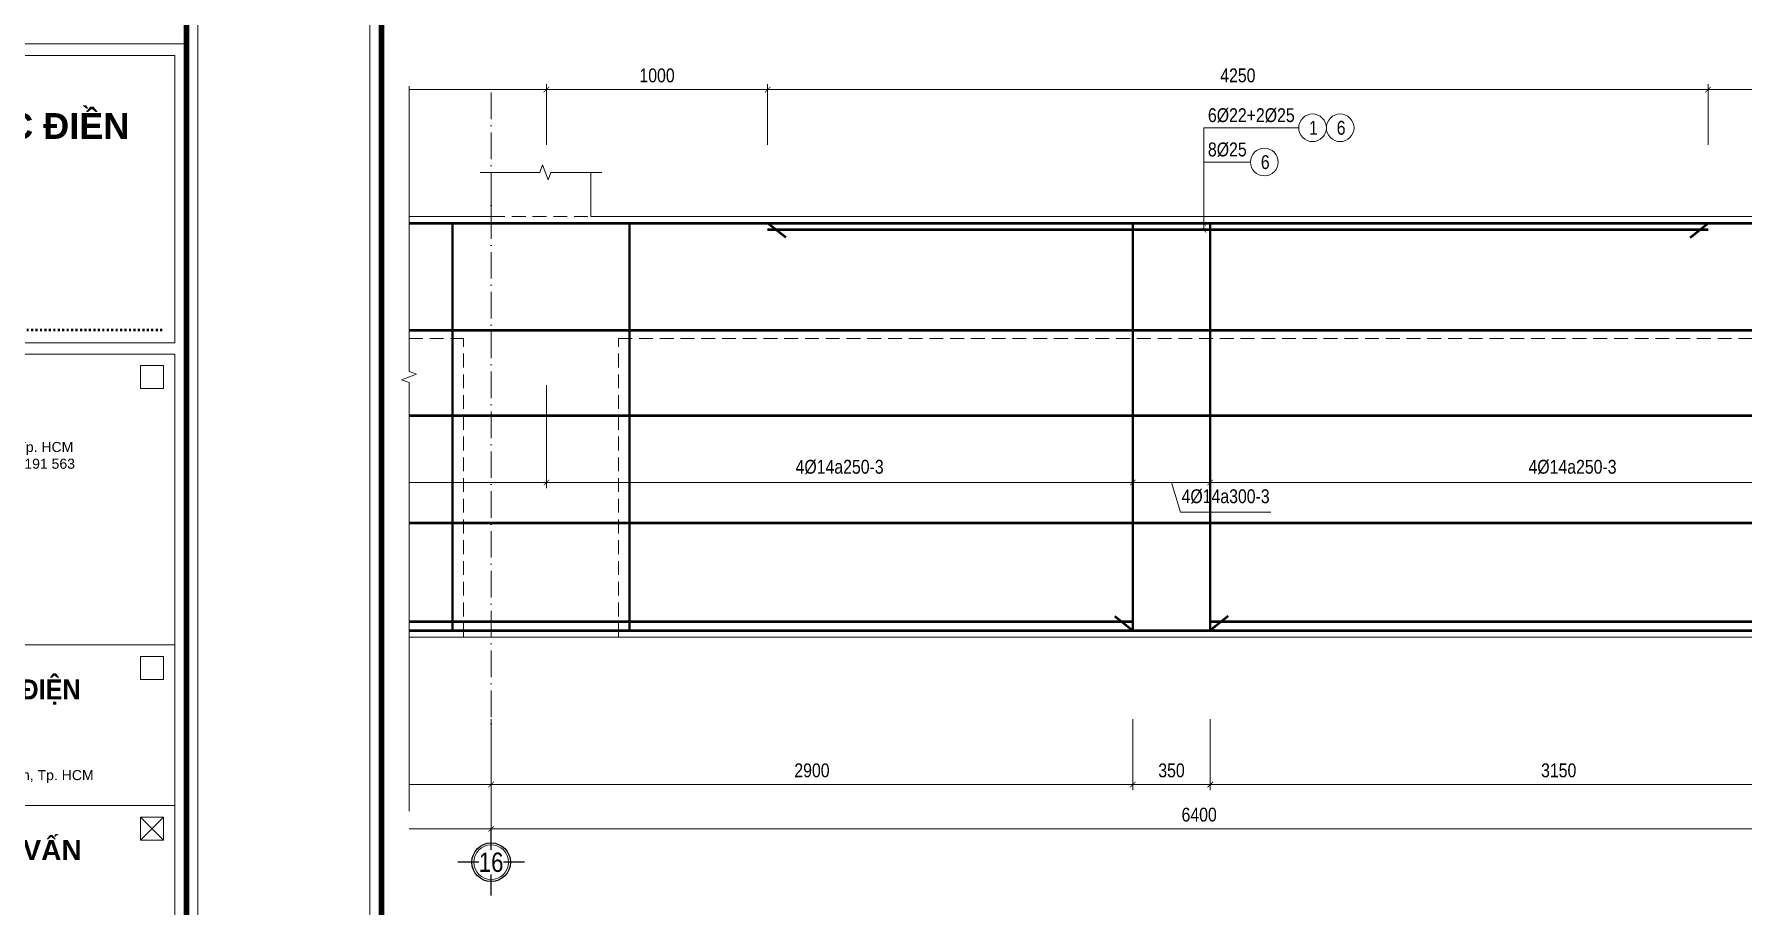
# Model space of a CAD drawing. Header units: millimetres. Extents: x 3014920 to 3563667, y -1638653 to -1356471.
# Drawn here: x 3409919 to 3417642, y -1614011 to -1610072 of the extents above; entities that cross this region are included whole.
import ezdxf
from ezdxf.enums import TextEntityAlignment as Align
from ezdxf.xclip import XClip

# ---------------------------------------------------------------- set-up
doc = ezdxf.new("R2010")
doc.units = ezdxf.units.MM
doc.header["$MEASUREMENT"] = 0
doc.header["$XCLIPFRAME"] = 0
doc.header["$PDMODE"] = 2
for name, pattern in [('6 TANG DIEN HINH 14-15$0$ACAD_ISO10W100', [18, 12, -3, 0, -3]), ('ACAD_ISO04W100', [30, 24, -3, 0, -3]), ('HIDDEN', [0.375, 0.25, -0.125])]:
    doc.linetypes.add(name, pattern=pattern)
doc.layers.get('0').update_dxf_attribs({"lineweight": 9})
doc.layers.get('Defpoints').update_dxf_attribs({"color": 10, "lineweight": 0})
for name, color, linetype, lineweight in [('2', 2, 'Continuous', 20), ('CDAI', 21, 'Continuous', 40), ('CTHEP', 50, 'Continuous', 50), ('DBAO', 90, 'Continuous', 13), ('DGIONG', 130, 'Continuous', 13), ('KTH', 154, 'Continuous', 9), ('Net khuat', 8, 'HIDDEN', 13), ('TEXT', 7, 'Continuous', 15), ('TRUC', 251, 'ACAD_ISO04W100', 9)]:
    doc.layers.add(name, color=color, linetype=linetype, lineweight=lineweight)
doc.layers.add('8', color=8, linetype='Continuous')
doc.styles.add('CHG_XX_Khung ten$0$A1 BORDER$0$ARIAL', font='arial.ttf')
doc.styles.add('CHG_XX_Khung ten$0$A1 BORDER$0$Arial - Bold', font='arialbd.ttf', dxfattribs={"height": 2.5})
doc.styles.add('CHG_XX_Khung ten$0$A1 BORDER$0$Title Block DD$0$Arial - Bold', font='arialbd.ttf', dxfattribs={"height": 2.5})
doc.styles.add('HELVECONDENSE', font='VHELVCN_0.TTF')
doc.styles.add('Star-HelCon', font='VHELVCN_0.TTF')
doc.styles.add('TTP-HelCon', font='VHELVCN_0.TTF')
doc.styles.add('VNI-HELVE-CONDENSE', font='VHELVCN_0.TTF')
doc.dimstyles.new('kc-25', dxfattribs={"dimtxt": 62.5, "dimasz": 20, "dimexe": 20, "dimexo": 50, "dimgap": 25, "dimtad": 3, "dimdec": 0, "dimzin": 0, "dimdsep": 46, "dimtxsty": 'VNI-HELVE-CONDENSE', "dimblk": 'DIM', "dimcen": 2.5, "dimclrd": 256, "dimclre": 154, "dimclrt": 7, "dimaunit": 1, "dimadec": 0, "dimazin": 0, "dimtfac": 1, "dimtdec": 0, "dimtix": 1, "dimtmove": 0, "dimatfit": 3, "dimldrblk": 'DOT', "dimfxl": 1, "dimtolj": 1, "dimtzin": 0, "dimarcsym": 0})
doc.dimstyles.new('TTP-25', dxfattribs={"dimscale": 25, "dimtxt": 2.5, "dimasz": 1, "dimexe": 1, "dimexo": 1, "dimgap": 0.09, "dimtad": 0, "dimdec": 4, "dimrnd": 1, "dimzin": 9, "dimdsep": 46, "dimtxsty": 'TTP-HelCon', "dimblk": 'ARCHTICK', "dimcen": 0.09, "dimdle": 1.5, "dimclrd": 256, "dimclre": 256, "dimclrt": 7, "dimadec": 0, "dimazin": 0, "dimtfac": 1, "dimtdec": 4, "dimtmove": 0, "dimatfit": 3, "dimldrblk": 'ARCHTICK', "dimfxl": 1, "dimtvp": 1, "dimtolj": 1, "dimtzin": 0, "dimarcsym": 0})

# ---------------------------------------------------------------- blocks, each defined once
blk = doc.blocks.new('_ArchTick')
at = {"color": 0, "linetype": 'ByBlock', "const_width": 0.15}
blk.add_lwpolyline([(-0.5, -0.5), (0.5, 0.5)], dxfattribs=at)
blk = doc.blocks.new('*D1813')
at = {"layer": 'Defpoints', "color": 0, "transparency": 16777216}
for p in [(16200, -2245.1), (19100, -2245.1), (16200, -2566.1)]:
    blk.add_point(p, dxfattribs=at)
at = {"layer": 'KTH', "lineweight": -2, "transparency": 16777216}
for p, q in [((16200, -2270.1), (16200, -2591.1)), ((19100, -2270.1), (19100, -2591.1)), ((19137.5, -2566.1), (16162.5, -2566.1))]:
    blk.add_line(p, q, dxfattribs=at)
at = {"layer": 'KTH', "lineweight": -2, "transparency": 16777216, "xscale": 25, "yscale": 25, "zscale": 25, "rotation": 180}
blk.add_blockref('_ArchTick', (16200, -2566.1), dxfattribs=at)
at = {"layer": 'KTH', "lineweight": -2, "transparency": 16777216, "xscale": 25, "yscale": 25, "zscale": 25}
blk.add_blockref('_ArchTick', (19100, -2566.1), dxfattribs=at)
at = {"layer": 'KTH', "color": 7, "transparency": 16777216, "insert": (17650, -2502.3), "char_height": 62.5, "attachment_point": 5, "style": 'TTP-HelCon'}
blk.add_mtext('\\A1;2900', dxfattribs=at)
blk = doc.blocks.new('*D1814')
at = {"layer": 'Defpoints', "color": 0, "transparency": 16777216}
for p in [(16450, 574), (16450, 300), (17449.8, 300)]:
    blk.add_point(p, dxfattribs=at)
at = {"layer": 'KTH', "lineweight": -2, "transparency": 16777216}
for p, q in [((17487.3, 574), (16412.5, 574)), ((16450, 325), (16450, 599)), ((17449.8, 325), (17449.8, 599))]:
    blk.add_line(p, q, dxfattribs=at)
at = {"layer": 'KTH', "lineweight": -2, "transparency": 16777216, "xscale": 25, "yscale": 25, "zscale": 25, "rotation": 180}
blk.add_blockref('_ArchTick', (16450, 574), dxfattribs=at)
at = {"layer": 'KTH', "lineweight": -2, "transparency": 16777216, "xscale": 25, "yscale": 25, "zscale": 25}
blk.add_blockref('_ArchTick', (17449.8, 574), dxfattribs=at)
at = {"layer": 'KTH', "color": 7, "transparency": 16777216, "insert": (16949.9, 637.8), "char_height": 62.5, "attachment_point": 5, "style": 'TTP-HelCon'}
blk.add_mtext('\\A1;1000', dxfattribs=at)
blk = doc.blocks.new('*D1854')
at = {"layer": 'Defpoints', "color": 0, "transparency": 16777216}
for p in [(11250, -2245.1), (16200, -2245.1), (16200, -2566.1)]:
    blk.add_point(p, dxfattribs=at)
at = {"layer": 'KTH', "lineweight": -2, "transparency": 16777216}
for p, q in [((11250, -2270.1), (11250, -2591.1)), ((16200, -2270.1), (16200, -2591.1)), ((11212.5, -2566.1), (16237.5, -2566.1))]:
    blk.add_line(p, q, dxfattribs=at)
at = {"layer": 'KTH', "lineweight": -2, "transparency": 16777216, "xscale": 25, "yscale": 25, "zscale": 25, "rotation": 180}
blk.add_blockref('_ArchTick', (11250, -2566.1), dxfattribs=at)
at = {"layer": 'KTH', "lineweight": -2, "transparency": 16777216, "xscale": 25, "yscale": 25, "zscale": 25}
blk.add_blockref('_ArchTick', (16200, -2566.1), dxfattribs=at)
at = {"layer": 'KTH', "color": 7, "transparency": 16777216, "insert": (13725, -2502.3), "char_height": 62.5, "attachment_point": 5, "style": 'TTP-HelCon'}
blk.add_mtext('\\A1;4950', dxfattribs=at)
blk = doc.blocks.new('*D1855')
at = {"layer": 'Defpoints', "color": 0, "transparency": 16777216}
for p in [(19100, -2245.1), (19450, -2245.1), (19450, -2566.1)]:
    blk.add_point(p, dxfattribs=at)
at = {"layer": 'KTH', "lineweight": -2, "transparency": 16777216}
for p, q in [((19100, -2270.1), (19100, -2591.1)), ((19450, -2270.1), (19450, -2591.1)), ((19062.5, -2566.1), (19487.5, -2566.1))]:
    blk.add_line(p, q, dxfattribs=at)
at = {"layer": 'KTH', "lineweight": -2, "transparency": 16777216, "xscale": 25, "yscale": 25, "zscale": 25, "rotation": 180}
blk.add_blockref('_ArchTick', (19100, -2566.1), dxfattribs=at)
at = {"layer": 'KTH', "lineweight": -2, "transparency": 16777216, "xscale": 25, "yscale": 25, "zscale": 25}
blk.add_blockref('_ArchTick', (19450, -2566.1), dxfattribs=at)
at = {"layer": 'KTH', "color": 7, "transparency": 16777216, "insert": (19275, -2502.3), "char_height": 62.5, "attachment_point": 5, "style": 'TTP-HelCon'}
blk.add_mtext('\\A1;350', dxfattribs=at)
blk = doc.blocks.new('*D1856')
at = {"layer": 'Defpoints', "color": 0, "transparency": 16777216}
for p in [(19450, -2245.1), (22600, -2245.1), (22600, -2566.1)]:
    blk.add_point(p, dxfattribs=at)
at = {"layer": 'KTH', "lineweight": -2, "transparency": 16777216}
for p, q in [((19450, -2270.1), (19450, -2591.1)), ((22600, -2270.1), (22600, -2591.1)), ((19412.5, -2566.1), (22637.5, -2566.1))]:
    blk.add_line(p, q, dxfattribs=at)
at = {"layer": 'KTH', "lineweight": -2, "transparency": 16777216, "xscale": 25, "yscale": 25, "zscale": 25, "rotation": 180}
blk.add_blockref('_ArchTick', (19450, -2566.1), dxfattribs=at)
at = {"layer": 'KTH', "lineweight": -2, "transparency": 16777216, "xscale": 25, "yscale": 25, "zscale": 25}
blk.add_blockref('_ArchTick', (22600, -2566.1), dxfattribs=at)
at = {"layer": 'KTH', "color": 7, "transparency": 16777216, "insert": (21025, -2502.3), "char_height": 62.5, "attachment_point": 5, "style": 'TTP-HelCon'}
blk.add_mtext('\\A1;3150', dxfattribs=at)
blk = doc.blocks.new('dau truc')
blk.add_circle((0, 0), 180)
at = {"layer": '8'}
for p, q in [((0, 127), (0, 345)), ((-127, 0), (-345, 0)), ((0, -345), (0, -127)), ((345, 0), (127, 0))]:
    blk.add_line(p, q, dxfattribs=at)
blk.add_circle((0, 0), 200, dxfattribs=at)
at = {"layer": 'TEXT', "style": 'HELVECONDENSE'}
blk.add_attdef('A', text='', height=233, dxfattribs=at).set_placement((0, 0), align=Align.MIDDLE)
blk = doc.blocks.new('*D1868')
at = {"layer": 'Defpoints', "color": 0, "transparency": 16777216}
for p in [(13327, -736), (16450, -736), (16450, -1201.1)]:
    blk.add_point(p, dxfattribs=at)
at = {"layer": 'KTH', "lineweight": -2, "transparency": 16777216}
for p, q in [((13327, -761), (13327, -1226.1)), ((16450, -761), (16450, -1226.1)), ((13289.5, -1201.1), (16487.5, -1201.1))]:
    blk.add_line(p, q, dxfattribs=at)
at = {"layer": 'KTH', "lineweight": -2, "transparency": 16777216, "xscale": 25, "yscale": 25, "zscale": 25, "rotation": 180}
blk.add_blockref('_ArchTick', (13327, -1201.1), dxfattribs=at)
at = {"layer": 'KTH', "lineweight": -2, "transparency": 16777216, "xscale": 25, "yscale": 25, "zscale": 25}
blk.add_blockref('_ArchTick', (16450, -1201.1), dxfattribs=at)
at = {"layer": 'KTH', "color": 7, "transparency": 16777216, "insert": (14888.5, -1131.2), "char_height": 62.5, "attachment_point": 5, "style": 'TTP-HelCon'}
blk.add_mtext('\\A1;4Þ14a250-3', dxfattribs=at)
blk = doc.blocks.new('*D1829')
at = {"layer": 'Defpoints', "color": 0, "transparency": 16777216}
for p in [(6450, -2245.1), (16200, -2245.1), (16200, -2766.1)]:
    blk.add_point(p, dxfattribs=at)
at = {"layer": 'KTH', "lineweight": -2, "transparency": 16777216}
for p, q in [((6450, -2270.1), (6450, -2791.1)), ((16200, -2270.1), (16200, -2791.1)), ((6412.5, -2766.1), (16237.5, -2766.1))]:
    blk.add_line(p, q, dxfattribs=at)
at = {"layer": 'KTH', "lineweight": -2, "transparency": 16777216, "xscale": 25, "yscale": 25, "zscale": 25, "rotation": 180}
blk.add_blockref('_ArchTick', (6450, -2766.1), dxfattribs=at)
at = {"layer": 'KTH', "lineweight": -2, "transparency": 16777216, "xscale": 25, "yscale": 25, "zscale": 25}
blk.add_blockref('_ArchTick', (16200, -2766.1), dxfattribs=at)
at = {"layer": 'KTH', "color": 7, "transparency": 16777216, "insert": (11325, -2702.3), "char_height": 62.5, "attachment_point": 5, "style": 'TTP-HelCon'}
blk.add_mtext('\\A1;9750', dxfattribs=at)
blk = doc.blocks.new('*D1830')
at = {"layer": 'Defpoints', "color": 0, "transparency": 16777216}
for p in [(16200, -2245.1), (22600, -2245.1), (16200, -2766.1)]:
    blk.add_point(p, dxfattribs=at)
at = {"layer": 'KTH', "lineweight": -2, "transparency": 16777216}
for p, q in [((16200, -2270.1), (16200, -2791.1)), ((22600, -2270.1), (22600, -2791.1)), ((22637.5, -2766.1), (16162.5, -2766.1))]:
    blk.add_line(p, q, dxfattribs=at)
at = {"layer": 'KTH', "lineweight": -2, "transparency": 16777216, "xscale": 25, "yscale": 25, "zscale": 25, "rotation": 180}
blk.add_blockref('_ArchTick', (16200, -2766.1), dxfattribs=at)
at = {"layer": 'KTH', "lineweight": -2, "transparency": 16777216, "xscale": 25, "yscale": 25, "zscale": 25}
blk.add_blockref('_ArchTick', (22600, -2766.1), dxfattribs=at)
at = {"layer": 'KTH', "color": 7, "transparency": 16777216, "insert": (19400, -2702.3), "char_height": 62.5, "attachment_point": 5, "style": 'TTP-HelCon'}
blk.add_mtext('\\A1;6400', dxfattribs=at)
blk = doc.blocks.new('*D1833')
at = {"layer": 'Defpoints', "color": 0, "transparency": 16777216}
for p in [(12900, 574), (12900, 300), (16450, 300)]:
    blk.add_point(p, dxfattribs=at)
at = {"layer": 'KTH', "lineweight": -2, "transparency": 16777216}
for p, q in [((16487.5, 574), (12862.5, 574)), ((12900, 325), (12900, 599)), ((16450, 325), (16450, 599))]:
    blk.add_line(p, q, dxfattribs=at)
at = {"layer": 'KTH', "lineweight": -2, "transparency": 16777216, "xscale": 25, "yscale": 25, "zscale": 25, "rotation": 180}
blk.add_blockref('_ArchTick', (12900, 574), dxfattribs=at)
at = {"layer": 'KTH', "lineweight": -2, "transparency": 16777216, "xscale": 25, "yscale": 25, "zscale": 25}
blk.add_blockref('_ArchTick', (16450, 574), dxfattribs=at)
at = {"layer": 'KTH', "color": 7, "transparency": 16777216, "insert": (14675, 637.8), "char_height": 62.5, "attachment_point": 5, "style": 'TTP-HelCon'}
blk.add_mtext('\\A1;3550', dxfattribs=at)
blk = doc.blocks.new('*D1834')
at = {"layer": 'Defpoints', "color": 0, "transparency": 16777216}
for p in [(21700, 574), (17449.8, 300), (21700, 300)]:
    blk.add_point(p, dxfattribs=at)
at = {"layer": 'KTH', "lineweight": -2, "transparency": 16777216}
for p, q in [((17412.3, 574), (21737.5, 574)), ((17449.8, 325), (17449.8, 599)), ((21700, 325), (21700, 599))]:
    blk.add_line(p, q, dxfattribs=at)
at = {"layer": 'KTH', "lineweight": -2, "transparency": 16777216, "xscale": 25, "yscale": 25, "zscale": 25, "rotation": 180}
blk.add_blockref('_ArchTick', (17449.8, 574), dxfattribs=at)
at = {"layer": 'KTH', "lineweight": -2, "transparency": 16777216, "xscale": 25, "yscale": 25, "zscale": 25}
blk.add_blockref('_ArchTick', (21700, 574), dxfattribs=at)
at = {"layer": 'KTH', "color": 7, "transparency": 16777216, "insert": (19574.9, 637.8), "char_height": 62.5, "attachment_point": 5, "style": 'TTP-HelCon'}
blk.add_mtext('\\A1;4250', dxfattribs=at)
blk = doc.blocks.new('*D1835')
at = {"layer": 'Defpoints', "color": 0, "transparency": 16777216}
for p in [(22950, 574), (21700, 300), (22950, 300)]:
    blk.add_point(p, dxfattribs=at)
at = {"layer": 'KTH', "lineweight": -2, "transparency": 16777216}
for p, q in [((21662.5, 574), (22987.5, 574)), ((21700, 325), (21700, 599)), ((22950, 325), (22950, 599))]:
    blk.add_line(p, q, dxfattribs=at)
at = {"layer": 'KTH', "lineweight": -2, "transparency": 16777216, "xscale": 25, "yscale": 25, "zscale": 25, "rotation": 180}
blk.add_blockref('_ArchTick', (21700, 574), dxfattribs=at)
at = {"layer": 'KTH', "lineweight": -2, "transparency": 16777216, "xscale": 25, "yscale": 25, "zscale": 25}
blk.add_blockref('_ArchTick', (22950, 574), dxfattribs=at)
at = {"layer": 'KTH', "color": 7, "transparency": 16777216, "insert": (22325, 637.8), "char_height": 62.5, "attachment_point": 5, "style": 'TTP-HelCon'}
blk.add_mtext('\\A1;1250', dxfattribs=at)
blk = doc.blocks.new('*D1837')
at = {"layer": 'Defpoints', "color": 0, "transparency": 16777216}
for p in [(16450, -736), (19100, -736), (16450, -1201.2)]:
    blk.add_point(p, dxfattribs=at)
at = {"layer": 'KTH', "lineweight": -2, "transparency": 16777216}
for p, q in [((16450, -761), (16450, -1226.2)), ((19100, -761), (19100, -1226.2)), ((19137.5, -1201.2), (16412.5, -1201.2))]:
    blk.add_line(p, q, dxfattribs=at)
at = {"layer": 'KTH', "lineweight": -2, "transparency": 16777216, "xscale": 25, "yscale": 25, "zscale": 25, "rotation": 180}
blk.add_blockref('_ArchTick', (16450, -1201.2), dxfattribs=at)
at = {"layer": 'KTH', "lineweight": -2, "transparency": 16777216, "xscale": 25, "yscale": 25, "zscale": 25}
blk.add_blockref('_ArchTick', (19100, -1201.2), dxfattribs=at)
at = {"layer": 'KTH', "color": 7, "transparency": 16777216, "insert": (17775, -1131.3), "char_height": 62.5, "attachment_point": 5, "style": 'TTP-HelCon'}
blk.add_mtext('\\A1;4Þ14a250-3', dxfattribs=at)
blk = doc.blocks.new('*D1838')
at = {"layer": 'Defpoints', "color": 0, "transparency": 16777216}
for p in [(19100, -736), (19450, -736), (19450, -1201.2)]:
    blk.add_point(p, dxfattribs=at)
at = {"layer": 'KTH', "lineweight": -2, "transparency": 16777216}
for p, q in [((19100, -761), (19100, -1226.2)), ((19450, -761), (19450, -1226.2)), ((19062.5, -1201.2), (19487.5, -1201.2)), ((19275, -1201.2), (19315, -1334.5)), ((19315, -1334.5), (19724.2, -1334.5))]:
    blk.add_line(p, q, dxfattribs=at)
at = {"layer": 'KTH', "lineweight": -2, "transparency": 16777216, "xscale": 25, "yscale": 25, "zscale": 25, "rotation": 180}
blk.add_blockref('_ArchTick', (19100, -1201.2), dxfattribs=at)
at = {"layer": 'KTH', "lineweight": -2, "transparency": 16777216, "xscale": 25, "yscale": 25, "zscale": 25}
blk.add_blockref('_ArchTick', (19450, -1201.2), dxfattribs=at)
at = {"layer": 'KTH', "color": 7, "transparency": 16777216, "insert": (19519.6, -1264.5), "char_height": 62.5, "attachment_point": 5, "style": 'TTP-HelCon'}
blk.add_mtext('\\A1;4Þ14a300-3', dxfattribs=at)
blk = doc.blocks.new('*D1839')
at = {"layer": 'Defpoints', "color": 0, "transparency": 16777216}
for p in [(19450, -736), (22725, -736), (22725, -1201.2)]:
    blk.add_point(p, dxfattribs=at)
at = {"layer": 'KTH', "lineweight": -2, "transparency": 16777216}
for p, q in [((19450, -761), (19450, -1226.2)), ((22725, -761), (22725, -1226.2)), ((19412.5, -1201.2), (22762.5, -1201.2))]:
    blk.add_line(p, q, dxfattribs=at)
at = {"layer": 'KTH', "lineweight": -2, "transparency": 16777216, "xscale": 25, "yscale": 25, "zscale": 25, "rotation": 180}
blk.add_blockref('_ArchTick', (19450, -1201.2), dxfattribs=at)
at = {"layer": 'KTH', "lineweight": -2, "transparency": 16777216, "xscale": 25, "yscale": 25, "zscale": 25}
blk.add_blockref('_ArchTick', (22725, -1201.2), dxfattribs=at)
at = {"layer": 'KTH', "color": 7, "transparency": 16777216, "insert": (21087.5, -1131.3), "char_height": 62.5, "attachment_point": 5, "style": 'TTP-HelCon'}
blk.add_mtext('\\A1;4Þ14a250-3', dxfattribs=at)
blk = doc.blocks.new('DIM')
h = blk.add_hatch(color=1)
h.paths.add_polyline_path([(0.49, 0.29, 1), (0.29, 0.49), (-0.19, 0), (0.19, 0)])
h.paths.add_polyline_path([(0.19, 0), (-0.19, 0), (-0.49, -0.29, 1), (-0.29, -0.49)])
at = {"color": 9}
for p, q in [((-0.19, 0), (-1.5, 0)), ((0.19, 0), (1.5, 0))]:
    blk.add_line(p, q, dxfattribs=at)
at = {"color": 1}
for p, q in [((-0.49, -0.29), (0.29, 0.49)), ((-0.29, -0.49), (0.49, 0.29)), ((-0.19, 0), (0.19, 0))]:
    blk.add_line(p, q, dxfattribs=at)
blk.add_arc((-0.39, -0.39), 0.138, 135, 315, dxfattribs=at)
blk = doc.blocks.new('*D1614')
at = {"layer": 'Defpoints', "color": 0, "transparency": 16777216}
for p in [(71325, -2445.3), (82475, -2445.3), (82475, -2991.7)]:
    blk.add_point(p, dxfattribs=at)
at = {"layer": 'KTH', "lineweight": -2, "transparency": 16777216}
for p, q in [((71325, -2470.3), (71325, -3016.7)), ((82475, -2470.3), (82475, -3016.7)), ((71287.5, -2991.7), (82512.5, -2991.7))]:
    blk.add_line(p, q, dxfattribs=at)
at = {"layer": 'KTH', "lineweight": -2, "transparency": 16777216, "xscale": 25, "yscale": 25, "zscale": 25, "rotation": 180}
blk.add_blockref('_ArchTick', (71325, -2991.7), dxfattribs=at)
at = {"layer": 'KTH', "lineweight": -2, "transparency": 16777216, "xscale": 25, "yscale": 25, "zscale": 25}
blk.add_blockref('_ArchTick', (82475, -2991.7), dxfattribs=at)
at = {"layer": 'KTH', "color": 7, "transparency": 16777216, "insert": (76900, -2927.9), "char_height": 62.5, "attachment_point": 5, "style": 'TTP-HelCon'}
blk.add_mtext('\\A1;11150', dxfattribs=at)
blk = doc.blocks.new('CHG_XX_Khung ten')
for p, q in [((687, 422.69), (824, 422.69)), ((816, 283.93), (820, 287.93)), ((820, 283.93), (816, 287.93))]:
    blk.add_line(p, q)
for points in [[(15, 579), (826, 579), (826, 15), (15, 15)], [(816, 362.62), (820, 362.62), (820, 366.62), (816, 366.62)], [(816, 311.93), (820, 311.93), (820, 315.93), (816, 315.93)], [(816, 283.93), (820, 283.93), (820, 287.93), (816, 287.93)]]:
    blk.add_lwpolyline(points, close=True)
at = {"color": 4, "linetype": 'Continuous', "const_width": 1}
blk.add_lwpolyline([(17, 577), (824, 577), (824, 17), (17, 17)], close=True, dxfattribs=at)
at = {"linetype": 'Continuous'}
for points in [[(689, 368.62), (822, 368.62), (822, 317.93), (689, 317.93)], [(689, 317.93), (822, 317.93), (822, 289.93), (689, 289.93)], [(689, 289.93), (822, 289.93), (822, 261.93), (689, 261.93)]]:
    blk.add_lwpolyline(points, close=True, dxfattribs=at)
at = {"style": 'CHG_XX_Khung ten$0$A1 BORDER$0$Title Block DD$0$Arial - Bold'}
blk.add_text('.....................................................', height=2, dxfattribs=at).set_placement((820, 373.62), align=Align.MIDDLE_RIGHT)
at = {"ltscale": 10}
for s, insert, char_height, width, attachment_point, style in [('Địa chỉ: 37 Trần Ngọc Diện, P.Thảo Điền, Quận 2, Tp. HCM\\PTel: (84.8) 35 191 561 – 35 191 562, Fax: (84.8) 35 191 563\\PEmail: hcmc@htt-group.com', (739.49, 345.2), 1.75, 83.001, 7, 'CHG_XX_Khung ten$0$A1 BORDER$0$ARIAL'), ('{\\W0.9;CÔNG TY TNHH TVTK CƠ ĐIỆN \\PĐỒNG TÂM}', (739.49, 311.93), 3.5, 76.248, 1, 'CHG_XX_Khung ten$0$A1 BORDER$0$Arial - Bold'), ('\\pt8.75;Địa chỉ: 168 Xô Viết Nghệ Tĩnh, P.21, Q. Bình Thạnh, Tp. HCM \\P\\ptz;Tel: (084.28) 3898 0958', (739.49, 290.93), 1.75, 83.001, 7, 'CHG_XX_Khung ten$0$A1 BORDER$0$ARIAL'), ('CÔNG TY CỔ PHẦN TƯ VẤN \\PXÂY DỰNG NGÔI SAO', (739.49, 283.93), 3.5, 76.248, 1, 'CHG_XX_Khung ten$0$A1 BORDER$0$Arial - Bold')]:
    blk.add_mtext(s, dxfattribs=dict(at, insert=insert, char_height=char_height, width=width, attachment_point=attachment_point, style=style))
at = {"ltscale": 10, "insert": (755.91, 410.64), "char_height": 4.5, "width": 121.2929, "attachment_point": 2, "style": 'CHG_XX_Khung ten$0$A1 BORDER$0$Title Block DD$0$Arial - Bold', "bg_fill": 2}
blk.add_mtext('CÔNG TY CỔ PHẦN THIÊN PHÚC ĐIỀN', dxfattribs=at)
at = {"linetype": 'Continuous'}
blk.add_lwpolyline([(689, 420.69), (822, 420.69), (822, 370.62), (689, 370.62)], close=True, dxfattribs=at)
blk = doc.blocks.new('2Y-30')
at = {"layer": 'CDAI', "elevation": 0}
for points in [[(16024.99998, -30), (16024.99998, -1870)], [(16824.99991, -30), (16824.99991, -1870)], [(19449.99998, -30), (19449.99998, -1870)]]:
    blk.add_lwpolyline(points, dxfattribs=at)
at = {"layer": 'CDAI'}
blk.add_lwpolyline([(19099.99999, -30), (19099.99999, -1870)], dxfattribs=at)
at = {"layer": 'CTHEP'}
for p, q in [((17531.18748, -94.5255), (17449.76159, -30)), ((21618.57409, -94.5255), (21699.99998, -30)), ((49527.12206, -515), (4760.76516, -515)), ((49527.12206, -900), (4760.76516, -900)), ((49527.12206, -1385), (4760.76516, -1385)), ((19018.57409, -1805.4745), (19099.99999, -1870)), ((19531.42588, -1805.4745), (19449.99998, -1870))]:
    blk.add_line(p, q, dxfattribs=at)
at = {"layer": 'CTHEP', "color": 1}
blk.add_line((21699.99998, -60), (17449.76159, -60), dxfattribs=at)
at = {"layer": 'CTHEP'}
for points in [[(4707.31066, -529.99859), (4707.31066, -30), (49599.99998, -30)], [(4712.18589, -1870), (49569.99999, -1870), (49569.99999, -1170)], [(11249.99998, -1830), (19099.99998, -1830)], [(19449.99998, -1830), (28849.99248, -1830)]]:
    blk.add_lwpolyline(points, dxfattribs=at)
at = {"layer": 'DBAO', "linetype": 'Continuous'}
for p, q in [((16199.99998, 200), (16199.99998, 0)), ((16649.99998, 0), (16649.99998, 200)), ((13199.99998, 0), (16199.99998, 0)), ((16649.99998, 0), (22499.99998, 0)), ((4666.37048, -1900), (49599.99998, -1900))]:
    blk.add_line(p, q, dxfattribs=at)
at = {"layer": 'DGIONG', "linetype": 'Continuous', "flags": 128}
blk.add_lwpolyline([(16699.99998, 200), (16469.76158, 200), (16457.26158, 165.65653), (16432.26158, 234.34347), (16419.76158, 200), (16149.98498, 200)], dxfattribs=at)
at = {"layer": 'DGIONG'}
for centre in [(19912.46047, 401.49755), (20037.46047, 401.49755), (19694.57097, 246.51655)]:
    blk.add_circle(centre, 62.5, dxfattribs=at)
at = {"layer": 'Net khuat', "ltscale": 250}
for p, q in [((16199.99998, 0), (16649.99998, 0)), ((15050.00018, -549.9711), (16074.99998, -550)), ((16074.99998, -1900), (16074.99998, -550)), ((16774.99998, -550), (22375.00006, -550)), ((16774.99998, -1900), (16774.99998, -550))]:
    blk.add_line(p, q, dxfattribs=at)
at = {"layer": 'TRUC', "linetype": '6 TANG DIEN HINH 14-15$0$ACAD_ISO10W100', "ltscale": 10}
blk.add_lwpolyline([(16199.99998, 560.5), (16199.99998, -2389)], dxfattribs=at)
at = {"layer": '2', "ltscale": 300}
ref = blk.add_blockref('dau truc', (16199.99998, -2916.96642), dxfattribs=dict(at, xscale=0.436713129747659, yscale=0.436713129747659, zscale=0.436713129747659))
ref.add_attrib('A', '16', dxfattribs={"layer": 'TEXT', "height": 87.5, "style": 'HELVECONDENSE'}).set_placement((16199.99998, -2916.96642), align=Align.MIDDLE)
at = {"layer": 'TEXT', "style": 'TTP-HelCon'}
for s, p in [('6Þ22+2Þ25', (19439.6526, 427.3505, 0)), ('8Þ25', (19439.6526, 272.3695, 0))]:
    blk.add_text(s, height=62.5, dxfattribs=at).set_placement(p)
at = {"layer": 'TEXT', "style": 'Star-HelCon'}
for s, p in [('1', (19916.62714, 401.49755)), ('6', (20041.62714, 401.49755)), ('6', (19698.73764, 246.51655))]:
    blk.add_text(s, height=62.5, dxfattribs=at).set_placement(p, align=Align.MIDDLE)
at = {"layer": 'KTH'}
for base, p1, p2, picture, middle in [((12899.99998, 574.00461), (16449.99998, 300), (12899.99998, 300), '*D1833', (14674.99998, 637.83794)), ((16449.99998, 574.00461), (17449.76158, 300), (16449.99998, 300), '*D1814', (16949.88078, 637.83794)), ((16199.99998, -2566.14614), (11249.99998, -2245.09309), (16199.99998, -2245.09309), '*D1854', (13724.99998, -2502.31281)), ((16199.99998, -2766.10188), (22599.99998, -2245.09309), (16199.99998, -2245.09309), '*D1830', (19399.99998, -2702.26855)), ((19449.99998, -2566.14614), (19099.99998, -2245.09309), (19449.99998, -2245.09309), '*D1855', (19274.99998, -2502.31281)), ((22599.99998, -2566.14614), (19449.99998, -2245.09309), (22599.99998, -2245.09309), '*D1856', (21024.99998, -2502.31281))]:
    dim = blk.add_linear_dim(base=base, p1=p1, p2=p2, dimstyle='TTP-25', override={"dimtmove": 1}, dxfattribs=at)
    dim.commit()
    dim.dimension.update_dxf_attribs({"geometry": picture, "text_midpoint": middle})
for base, p1, p2, picture, middle in [((21699.99998, 574.00461), (17449.76158, 300), (21699.99998, 300), '*D1834', (19574.88078, 637.83794)), ((22950.00006, 574.00461), (21699.99998, 300), (22950.00006, 300), '*D1835', (22325.00002, 637.83794)), ((16199.99998, -2766.10188), (6449.99998, -2245.09309), (16199.99998, -2245.09309), '*D1829', (11324.99998, -2702.26855)), ((16199.99998, -2566.14614), (19099.99998, -2245.09309), (16199.99998, -2245.09309), '*D1813', (17649.99998, -2502.31281))]:
    dim = blk.add_linear_dim(base=base, p1=p1, p2=p2, angle=180, dimstyle='TTP-25', override={"dimtmove": 1}, dxfattribs=at)
    dim.commit()
    dim.dimension.update_dxf_attribs({"geometry": picture, "text_midpoint": middle})
for base, p1, p2, text, picture, middle in [((16449.99998, -1201.12455), (13327.00114, -735.95392), (16449.99998, -735.95392), '4Þ14a250-3', '*D1868', (14888.50056, -1131.20788)), ((19449.99998, -1201.20202), (19099.99999, -735.95392), (19449.99998, -735.95392), '4Þ14a300-3', '*D1838', (19317.22498, -1264.53536))]:
    dim = blk.add_linear_dim(base=base, p1=p1, p2=p2, text=text, dimstyle='TTP-25', override={"dimtmove": 1}, dxfattribs=at)
    dim.commit()
    dim.dimension.update_dxf_attribs({"geometry": picture, "text_midpoint": middle})
for base, p1, p2, angle, picture, middle in [((16449.99998, -1201.20202), (19099.99999, -735.95392), (16449.99998, -735.95392), 180, '*D1837', (17774.99998, -1131.28536)), ((22724.99998, -1201.20202), (19449.99998, -735.95392), (22724.99998, -735.95392), 0.000000013, '*D1839', (21087.49998, -1131.28536))]:
    dim = blk.add_linear_dim(base=base, p1=p1, p2=p2, angle=angle, text='4Þ14a250-3', dimstyle='TTP-25', override={"dimtmove": 1}, dxfattribs=at)
    dim.commit()
    dim.dimension.update_dxf_attribs({"geometry": picture, "text_midpoint": middle})
at = {"layer": 'DGIONG'}
for points in [[(19421.14075, -31.53555), (19421.14056, 401.49755), (19849.96047, 401.49755)], [(19421.14074, -61.53555), (19421.14056, 246.51655), (19632.07097, 246.51655)]]:
    blk.add_leader(points, dimstyle='kc-25', override={"dimtad": 0, "dimldrblk": 'ArchTick', "dimfxl": 100, "dimarcsym": 1}, dxfattribs=at)
blk = doc.blocks.new('2Y-29')
at = {"layer": 'CTHEP'}
for p, q in [((82396.41101, -489.99841), (8878.4469, -489.99842)), ((82396.41101, -949.99894), (8878.4469, -949.99894)), ((82396.41101, -1409.99947), (8878.4469, -1409.99947))]:
    blk.add_line(p, q, dxfattribs=at)
blk.add_lwpolyline([(8854.99241, -529.99859), (8854.99241, -30), (82444.99991, -30)], dxfattribs=at)
at = {"layer": 'KTH', "color": 5}
dim = blk.add_linear_dim(base=(82474.99991, -2991.74498), p1=(71324.99991, -2445.31883), p2=(82474.99991, -2445.31883), dimstyle='TTP-25', override={"dimtmove": 1}, dxfattribs=at)
dim.commit()
dim.dimension.update_dxf_attribs({"geometry": '*D1614', "text_midpoint": (76899.99991, -2927.91165)})

msp = doc.modelspace()

# ---------------------------------------------------------------- linework, layer by layer
at = {"layer": 'DGIONG', "linetype": 'Continuous', "flags": 128}
msp.add_lwpolyline([(3411613.56306, -1613582.88832), (3411613.56314, -1611646.33218), (3411579.21968, -1611633.83218), (3411647.90661, -1611608.83218), (3411613.56314, -1611596.33218), (3411613.56303, -1610307.88371)], dxfattribs=at)

# ---------------------------------------------------------------- block references
at = {"layer": 'DGIONG', "color": 5}
ref = msp.add_blockref('2Y-29', (3334899.87616, -1607088.48963), dxfattribs=at)
XClip(ref).set_block_clipping_path([(55032.4026973099, -3744.03577722), (71929.6680758409, 1930.9580064949)])
ref = msp.add_blockref('2Y-30', (3395784.74476, -1610896.774), dxfattribs=at)
XClip(ref).set_block_clipping_path([(15828.818247295, -3440.016409765), (32997.5827770201, 879.3941405299)])
ref = msp.add_blockref('2Y-29', (3345987.58685, -1611640.84553), dxfattribs=at)
XClip(ref).set_block_clipping_path([(21983.4497472933, -4196.449696447), (39142.7141375514, 893.402555306)])

# ---------------------------------------------------------------- next in the draw order: block references
at = {"color": 5, "xscale": 25.92478421704392, "yscale": 25.92478421704392, "zscale": 25.92478421704392}
msp.add_blockref('CHG_XX_Khung ten', (3389245.2673, -1621074.38806), dxfattribs=at)

# ---------------------------------------------------------------- next in the draw order: block references
msp.add_blockref('CHG_XX_Khung ten', (3411048.01083, -1621074.38806), dxfattribs=at)

doc.saveas('drawing.dxf')
